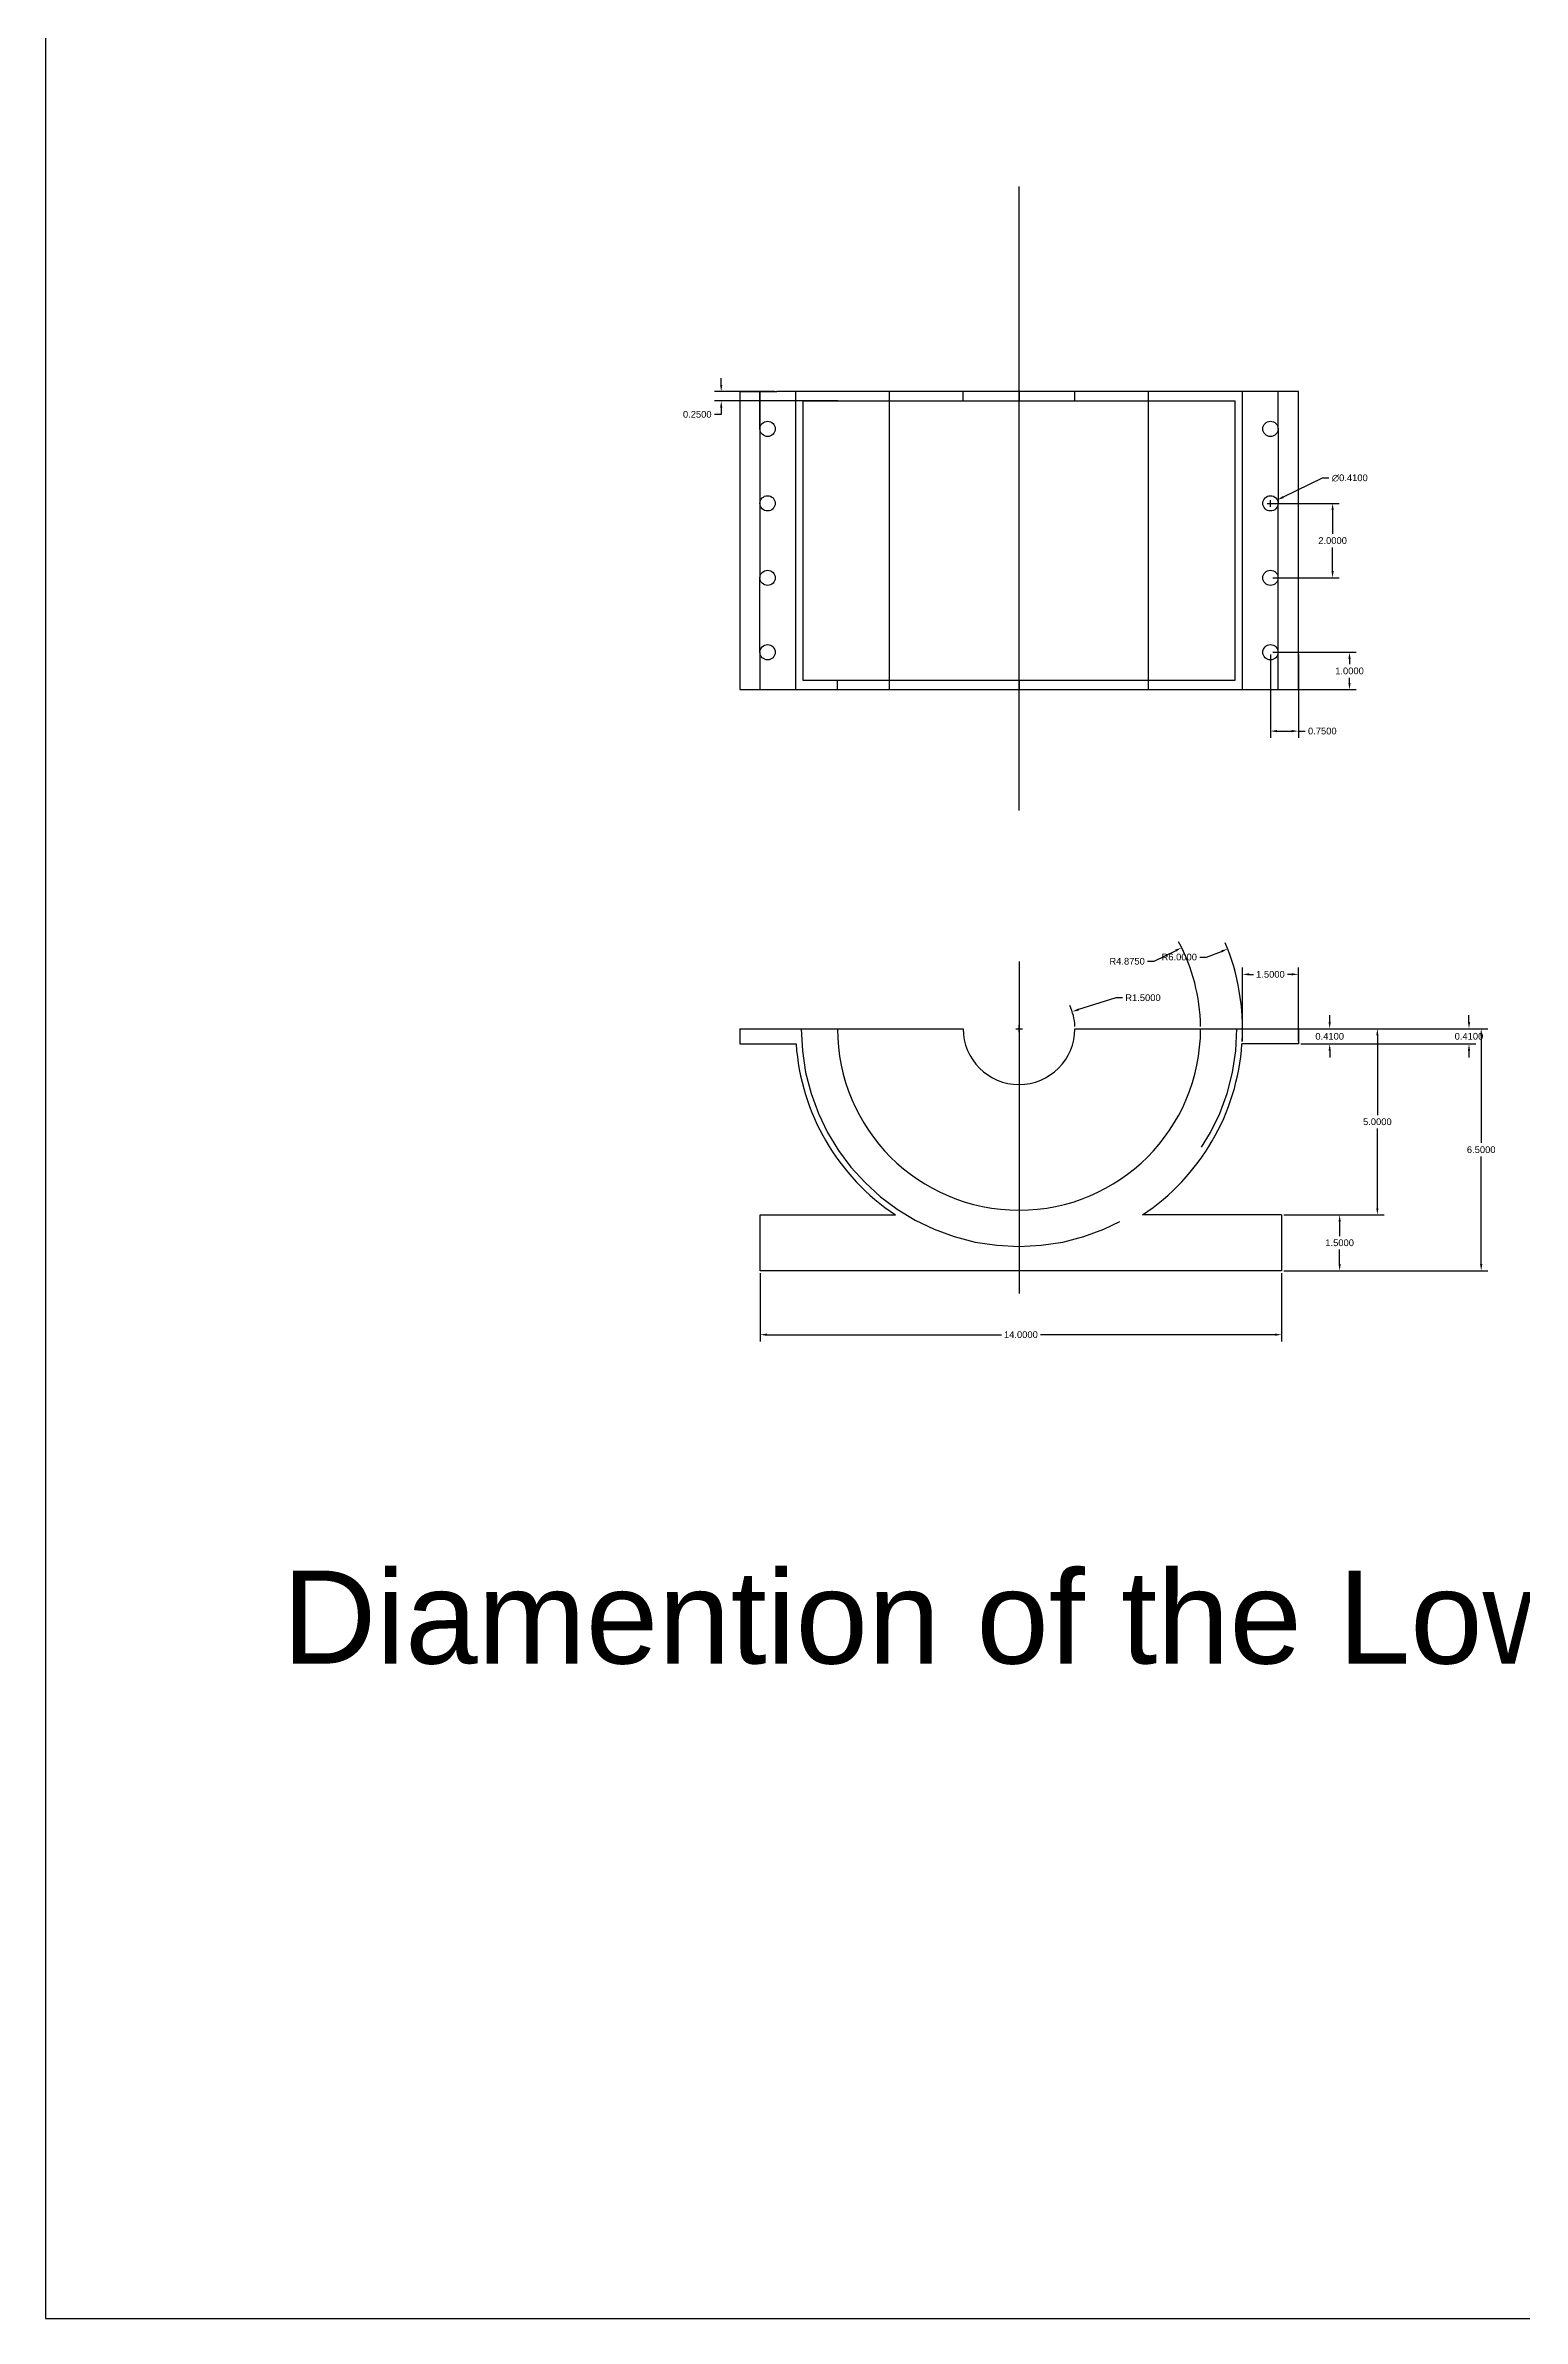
# Model space of a CAD drawing. Header units: millimetres. Extents: x 34830 to 39055, y 27793 to 28482.
# Drawn here: x 35214.3 to 35254, y 27793 to 27854 of the extents above; entities that cross this region are included whole.
import ezdxf

# ---------------------------------------------------------------- set-up
doc = ezdxf.new("R2010")
doc.units = ezdxf.units.MM
doc.linetypes.add('ACAD_ISO02W100', pattern=[15, 12, -3])
doc.linetypes.add('CENTER2', pattern=[28.575, 19.05, -3.175, 3.175, -3.175])
doc.layers.add('dotted', color=5, linetype='ACAD_ISO02W100', plot=False)
doc.layers.add('line', color=10, linetype='CENTER2', lineweight=25)
doc.layers.add('lower housing', color=7, linetype='Continuous')
doc.styles.get("Standard").update_dxf_attribs({"font": 'arial.ttf'})
doc.dimstyles.get("Standard").update_dxf_attribs({"dimtxt": 0.18, "dimasz": 0.18, "dimexe": 0.18, "dimexo": 0.0625, "dimgap": 0.09, "dimtad": 0, "dimtih": 1, "dimtoh": 1, "dimdec": 4, "dimzin": 0, "dimdsep": 46, "dimtxsty": 'Standard', "dimcen": 0.09, "dimadec": 0, "dimazin": 0, "dimtfac": 1, "dimtdec": 4, "dimtofl": 0, "dimtmove": 0, "dimatfit": 3, "dimfxl": 1, "dimtolj": 1, "dimtzin": 0, "dimarcsym": 0})

# ---------------------------------------------------------------- blocks, each defined once
blk = doc.blocks.new('*U23')
at = {"layer": 'line', "color": 0, "linetype": 'CENTER2', "transparency": 16777216}
blk.add_line((0, -7.25), (0, 7.25), dxfattribs=at)
blk = doc.blocks.new('*D24')
at = {"color": 0, "lineweight": -2, "transparency": 16777216}
for p, q in [((35246.432, 27827.278), (35246.432, 27829.264)), ((35246.612, 27829.084), (35246.727, 27829.084)), ((35247.752, 27829.084), (35247.637, 27829.084)), ((35247.932, 27827.278), (35247.932, 27829.264))]:
    blk.add_line(p, q, dxfattribs=at)
at = {"color": 0, "transparency": 16777216}
for points in [[(35246.612, 27829.114), (35246.612, 27829.054), (35246.432, 27829.084)], [(35247.752, 27829.114), (35247.752, 27829.054), (35247.932, 27829.084)]]:
    blk.add_solid(points, dxfattribs=at)
at = {"layer": 'Defpoints', "color": 0, "transparency": 16777216}
for p in [(35247.932, 27829.084), (35246.432, 27827.215), (35247.932, 27827.215)]:
    blk.add_point(p, dxfattribs=at)
at = {"color": 0, "transparency": 16777216, "insert": (35247.182, 27829.084), "char_height": 0.18, "attachment_point": 5}
blk.add_mtext('\\A1;1.5000', dxfattribs=at)
blk = doc.blocks.new('*D25')
at = {"layer": 'Defpoints', "color": 0, "lineweight": -2, "transparency": 16777216}
for p, q in [((35243.03, 27828.456), (35242.032, 27828.137)), ((35243.21, 27828.456), (35243.03, 27828.456)), ((35240.342, 27827.625), (35240.522, 27827.625)), ((35240.432, 27827.535), (35240.432, 27827.715))]:
    blk.add_line(p, q, dxfattribs=at)
blk.add_arc((35240.432, 27827.625), 1.5, 2.38732, 24.61384, dxfattribs=at)
at = {"layer": 'Defpoints', "color": 0, "transparency": 16777216}
for p in [(35241.86, 27828.082), (35240.432, 27827.625)]:
    blk.add_point(p, dxfattribs=at)
blk.add_solid([(35242.023, 27828.166), (35242.041, 27828.109), (35241.86, 27828.082)], dxfattribs=at)
at = {"layer": 'Defpoints', "color": 0, "transparency": 16777216, "insert": (35243.76, 27828.456), "char_height": 0.18, "attachment_point": 5}
blk.add_mtext('\\A1;R1.5000', dxfattribs=at)
blk = doc.blocks.new('*D26')
at = {"layer": 'Defpoints', "color": 0, "transparency": 16777216}
for p in [(35244.795, 27829.8), (35240.432, 27827.625)]:
    blk.add_point(p, dxfattribs=at)
at = {"layer": 'lower housing', "color": 0, "lineweight": -2, "transparency": 16777216}
for p, q in [((35244.063, 27829.435), (35244.634, 27829.72)), ((35243.883, 27829.435), (35244.063, 27829.435))]:
    blk.add_line(p, q, dxfattribs=at)
blk.add_arc((35240.432, 27827.625), 4.875, 0.73456, 28.61152, dxfattribs=at)
at = {"layer": 'lower housing', "color": 0, "transparency": 16777216}
blk.add_solid([(35244.62, 27829.747), (35244.647, 27829.693), (35244.795, 27829.8)], dxfattribs=at)
at = {"layer": 'lower housing', "color": 0, "transparency": 16777216, "insert": (35243.334, 27829.435), "char_height": 0.18, "attachment_point": 5}
blk.add_mtext('\\A1;R4.8750', dxfattribs=at)
blk = doc.blocks.new('*D27')
at = {"layer": 'Defpoints', "color": 0, "transparency": 16777216}
for p in [(35246.037, 27829.766), (35240.432, 27827.625)]:
    blk.add_point(p, dxfattribs=at)
at = {"layer": 'lower housing', "color": 0, "lineweight": -2, "transparency": 16777216}
for p, q in [((35245.464, 27829.547), (35245.869, 27829.702)), ((35245.284, 27829.547), (35245.464, 27829.547))]:
    blk.add_line(p, q, dxfattribs=at)
blk.add_arc((35240.432, 27827.625), 6, 356.67857, 22.6244, dxfattribs=at)
at = {"layer": 'lower housing', "color": 0, "transparency": 16777216}
blk.add_solid([(35245.858, 27829.73), (35245.879, 27829.674), (35246.037, 27829.766)], dxfattribs=at)
at = {"layer": 'lower housing', "color": 0, "transparency": 16777216, "insert": (35244.734, 27829.547), "char_height": 0.18, "attachment_point": 5}
blk.add_mtext('\\A1;R6.0000', dxfattribs=at)
blk = doc.blocks.new('*D28')
at = {"layer": 'Defpoints', "color": 0, "transparency": 16777216}
for p in [(35233.482, 27821.125), (35247.482, 27821.125), (35233.482, 27819.408)]:
    blk.add_point(p, dxfattribs=at)
at = {"layer": 'lower housing', "color": 0, "lineweight": -2, "transparency": 16777216}
for p, q in [((35233.482, 27821.063), (35233.482, 27819.228)), ((35247.482, 27821.063), (35247.482, 27819.228)), ((35233.662, 27819.408), (35239.957, 27819.408)), ((35247.302, 27819.408), (35241.007, 27819.408))]:
    blk.add_line(p, q, dxfattribs=at)
at = {"layer": 'lower housing', "color": 0, "transparency": 16777216}
for points in [[(35233.662, 27819.438), (35233.662, 27819.378), (35233.482, 27819.408)], [(35247.302, 27819.438), (35247.302, 27819.378), (35247.482, 27819.408)]]:
    blk.add_solid(points, dxfattribs=at)
at = {"layer": 'lower housing', "color": 0, "transparency": 16777216, "insert": (35240.482, 27819.408), "char_height": 0.18, "attachment_point": 5}
blk.add_mtext('\\A1;14.0000', dxfattribs=at)
blk = doc.blocks.new('*D29')
at = {"layer": 'Defpoints', "color": 0, "transparency": 16777216}
for p in [(35247.482, 27822.625), (35247.482, 27821.125), (35249.04, 27821.125)]:
    blk.add_point(p, dxfattribs=at)
at = {"layer": 'lower housing', "color": 0, "lineweight": -2, "transparency": 16777216}
for p, q in [((35247.544, 27822.625), (35249.22, 27822.625)), ((35249.04, 27822.445), (35249.04, 27822.057)), ((35249.04, 27821.305), (35249.04, 27821.693)), ((35247.544, 27821.125), (35249.22, 27821.125))]:
    blk.add_line(p, q, dxfattribs=at)
at = {"layer": 'lower housing', "color": 0, "transparency": 16777216}
for points in [[(35249.01, 27822.445), (35249.07, 27822.445), (35249.04, 27822.625)], [(35249.01, 27821.305), (35249.07, 27821.305), (35249.04, 27821.125)]]:
    blk.add_solid(points, dxfattribs=at)
at = {"layer": 'lower housing', "color": 0, "transparency": 16777216, "insert": (35249.04, 27821.875), "char_height": 0.18, "attachment_point": 5}
blk.add_mtext('\\A1;1.5000', dxfattribs=at)
blk = doc.blocks.new('*D30')
at = {"layer": 'Defpoints', "color": 0, "transparency": 16777216}
for p in [(35247.932, 27827.625), (35247.482, 27822.625), (35250.053, 27822.625)]:
    blk.add_point(p, dxfattribs=at)
at = {"layer": 'lower housing', "color": 0, "lineweight": -2, "transparency": 16777216}
for p, q in [((35247.994, 27827.625), (35250.233, 27827.625)), ((35250.053, 27827.445), (35250.053, 27825.307)), ((35250.053, 27822.805), (35250.053, 27824.943)), ((35247.544, 27822.625), (35250.233, 27822.625))]:
    blk.add_line(p, q, dxfattribs=at)
at = {"layer": 'lower housing', "color": 0, "transparency": 16777216}
for points in [[(35250.023, 27827.445), (35250.083, 27827.445), (35250.053, 27827.625)], [(35250.023, 27822.805), (35250.083, 27822.805), (35250.053, 27822.625)]]:
    blk.add_solid(points, dxfattribs=at)
at = {"layer": 'lower housing', "color": 0, "transparency": 16777216, "insert": (35250.053, 27825.125), "char_height": 0.18, "attachment_point": 5}
blk.add_mtext('\\A1;5.0000', dxfattribs=at)
blk = doc.blocks.new('*D31')
at = {"layer": 'Defpoints', "color": 0, "transparency": 16777216}
for p in [(35247.154, 27827.625), (35252.841, 27827.625), (35247.482, 27821.125)]:
    blk.add_point(p, dxfattribs=at)
at = {"layer": 'lower housing', "color": 0, "lineweight": -2, "transparency": 16777216}
for p, q in [((35247.216, 27827.625), (35253.021, 27827.625)), ((35252.841, 27827.445), (35252.841, 27824.557)), ((35252.841, 27821.305), (35252.841, 27824.193)), ((35247.544, 27821.125), (35253.021, 27821.125))]:
    blk.add_line(p, q, dxfattribs=at)
at = {"layer": 'lower housing', "color": 0, "transparency": 16777216}
for points in [[(35252.811, 27827.445), (35252.871, 27827.445), (35252.841, 27827.625)], [(35252.811, 27821.305), (35252.871, 27821.305), (35252.841, 27821.125)]]:
    blk.add_solid(points, dxfattribs=at)
at = {"layer": 'lower housing', "color": 0, "transparency": 16777216, "insert": (35252.841, 27824.375), "char_height": 0.18, "attachment_point": 5}
blk.add_mtext('\\A1;6.5000', dxfattribs=at)
blk = doc.blocks.new('*D32')
at = {"layer": 'Defpoints', "color": 0, "transparency": 16777216}
for p in [(35247.154, 27827.625), (35247.932, 27827.215), (35252.513, 27827.215)]:
    blk.add_point(p, dxfattribs=at)
at = {"layer": 'lower housing', "color": 0, "lineweight": -2, "transparency": 16777216}
for p, q in [((35252.513, 27827.805), (35252.513, 27827.985)), ((35247.216, 27827.625), (35252.693, 27827.625)), ((35247.994, 27827.215), (35252.693, 27827.215)), ((35252.513, 27827.035), (35252.513, 27826.855))]:
    blk.add_line(p, q, dxfattribs=at)
at = {"layer": 'lower housing', "color": 0, "transparency": 16777216}
for points in [[(35252.483, 27827.805), (35252.543, 27827.805), (35252.513, 27827.625)], [(35252.483, 27827.035), (35252.543, 27827.035), (35252.513, 27827.215)]]:
    blk.add_solid(points, dxfattribs=at)
at = {"layer": 'lower housing', "color": 0, "transparency": 16777216, "insert": (35252.513, 27827.42), "char_height": 0.18, "attachment_point": 5}
blk.add_mtext('\\A1;0.4100', dxfattribs=at)
blk = doc.blocks.new('*D33')
at = {"layer": 'Defpoints', "color": 0, "lineweight": -2, "transparency": 16777216}
for p, q in [((35248.773, 27827.805), (35248.773, 27827.985)), ((35247.994, 27827.625), (35248.953, 27827.625)), ((35247.994, 27827.215), (35248.953, 27827.215)), ((35248.773, 27827.035), (35248.773, 27826.855))]:
    blk.add_line(p, q, dxfattribs=at)
at = {"layer": 'Defpoints', "color": 0, "transparency": 16777216}
for p in [(35247.932, 27827.625), (35247.932, 27827.215), (35248.773, 27827.625)]:
    blk.add_point(p, dxfattribs=at)
for points in [[(35248.743, 27827.805), (35248.803, 27827.805), (35248.773, 27827.625)], [(35248.743, 27827.035), (35248.803, 27827.035), (35248.773, 27827.215)]]:
    blk.add_solid(points, dxfattribs=at)
at = {"layer": 'Defpoints', "color": 0, "transparency": 16777216, "insert": (35248.773, 27827.42), "char_height": 0.18, "attachment_point": 5}
blk.add_mtext('\\A1;0.4100', dxfattribs=at)
blk = doc.blocks.new('*D37')
at = {"layer": 'Defpoints', "color": 0, "lineweight": -2, "transparency": 16777216}
for p, q in [((35248.572, 27842.412), (35247.528, 27841.901)), ((35248.752, 27842.412), (35248.572, 27842.412)), ((35247.182, 27841.642), (35247.182, 27841.822)), ((35247.092, 27841.732), (35247.272, 27841.732))]:
    blk.add_line(p, q, dxfattribs=at)
at = {"layer": 'Defpoints', "color": 0, "transparency": 16777216}
for p in [(35247.366, 27841.822), (35246.998, 27841.642)]:
    blk.add_point(p, dxfattribs=at)
blk.add_solid([(35247.514, 27841.928), (35247.541, 27841.874), (35247.366, 27841.822)], dxfattribs=at)
at = {"layer": 'Defpoints', "color": 0, "transparency": 16777216, "insert": (35249.313, 27842.412), "char_height": 0.18, "attachment_point": 5}
blk.add_mtext('\\A1;∅0.4100', dxfattribs=at)
blk = doc.blocks.new('*D38')
at = {"layer": 'Defpoints', "color": 0, "lineweight": -2, "transparency": 16777216}
for p, q in [((35247.244, 27841.732), (35249.031, 27841.732)), ((35248.851, 27841.552), (35248.851, 27840.914)), ((35248.851, 27839.912), (35248.851, 27840.551)), ((35247.244, 27839.732), (35249.031, 27839.732))]:
    blk.add_line(p, q, dxfattribs=at)
at = {"layer": 'Defpoints', "color": 0, "transparency": 16777216}
for p in [(35247.182, 27841.732), (35247.182, 27839.732), (35248.851, 27839.732)]:
    blk.add_point(p, dxfattribs=at)
for points in [[(35248.821, 27841.552), (35248.881, 27841.552), (35248.851, 27841.732)], [(35248.821, 27839.912), (35248.881, 27839.912), (35248.851, 27839.732)]]:
    blk.add_solid(points, dxfattribs=at)
at = {"layer": 'Defpoints', "color": 0, "transparency": 16777216, "insert": (35248.851, 27840.732), "char_height": 0.18, "attachment_point": 5}
blk.add_mtext('\\A1;2.0000', dxfattribs=at)
blk = doc.blocks.new('*D39')
at = {"layer": 'Defpoints', "color": 0, "transparency": 16777216}
for p in [(35247.182, 27837.732), (35247.182, 27836.732), (35249.305, 27836.732)]:
    blk.add_point(p, dxfattribs=at)
at = {"layer": 'lower housing', "color": 0, "lineweight": -2, "transparency": 16777216}
for p, q in [((35247.244, 27837.732), (35249.485, 27837.732)), ((35249.305, 27837.552), (35249.305, 27837.414)), ((35249.305, 27836.912), (35249.305, 27837.051)), ((35247.244, 27836.732), (35249.485, 27836.732))]:
    blk.add_line(p, q, dxfattribs=at)
at = {"layer": 'lower housing', "color": 0, "transparency": 16777216}
for points in [[(35249.275, 27837.552), (35249.335, 27837.552), (35249.305, 27837.732)], [(35249.275, 27836.912), (35249.335, 27836.912), (35249.305, 27836.732)]]:
    blk.add_solid(points, dxfattribs=at)
at = {"layer": 'lower housing', "color": 0, "transparency": 16777216, "insert": (35249.305, 27837.232), "char_height": 0.18, "attachment_point": 5}
blk.add_mtext('\\A1;1.0000', dxfattribs=at)
blk = doc.blocks.new('*D40')
at = {"layer": 'Defpoints', "color": 0, "lineweight": -2, "transparency": 16777216}
for p, q in [((35247.182, 27837.67), (35247.182, 27835.436)), ((35247.932, 27837.67), (35247.932, 27835.436)), ((35247.362, 27835.616), (35247.752, 27835.616)), ((35247.932, 27835.616), (35248.112, 27835.616))]:
    blk.add_line(p, q, dxfattribs=at)
at = {"layer": 'Defpoints', "color": 0, "transparency": 16777216}
for p in [(35247.182, 27837.732), (35247.932, 27837.732), (35247.932, 27835.616)]:
    blk.add_point(p, dxfattribs=at)
for points in [[(35247.362, 27835.646), (35247.362, 27835.586), (35247.182, 27835.616)], [(35247.752, 27835.646), (35247.752, 27835.586), (35247.932, 27835.616)]]:
    blk.add_solid(points, dxfattribs=at)
at = {"layer": 'Defpoints', "color": 0, "transparency": 16777216, "insert": (35248.575, 27835.616), "char_height": 0.18, "attachment_point": 5}
blk.add_mtext('\\A1;0.7500', dxfattribs=at)
blk = doc.blocks.new('*D41')
at = {"layer": 'Defpoints', "color": 0, "transparency": 16777216}
for p in [(35232.436, 27844.482), (35233.932, 27844.732), (35235.626, 27844.482)]:
    blk.add_point(p, dxfattribs=at)
at = {"layer": 'lower housing', "color": 0, "lineweight": -2, "transparency": 16777216}
for p, q in [((35232.436, 27844.912), (35232.436, 27845.092)), ((35233.869, 27844.732), (35232.256, 27844.732)), ((35235.563, 27844.482), (35232.256, 27844.482)), ((35232.436, 27844.302), (35232.436, 27844.122)), ((35232.436, 27844.122), (35232.256, 27844.122))]:
    blk.add_line(p, q, dxfattribs=at)
at = {"layer": 'lower housing', "color": 0, "transparency": 16777216}
for points in [[(35232.406, 27844.912), (35232.466, 27844.912), (35232.436, 27844.732)], [(35232.406, 27844.302), (35232.466, 27844.302), (35232.436, 27844.482)]]:
    blk.add_solid(points, dxfattribs=at)
at = {"layer": 'lower housing', "color": 0, "transparency": 16777216, "insert": (35231.793, 27844.122), "char_height": 0.18, "attachment_point": 5}
blk.add_mtext('\\A1;0.2500', dxfattribs=at)

msp = doc.modelspace()

# ---------------------------------------------------------------- linework, layer by layer
for p, q in [((35214.29248, 27977.29391), (35214.29248, 27792.98766)), ((35232.93174, 27844.73241), (35233.93174, 27844.73241)), ((35247.93174, 27844.73241), (35233.93174, 27844.73241)), ((35234.62578, 27844.48241), (35235.62578, 27844.48241)), ((35240.43174, 27844.73241), (35240.43174, 27844.48241)), ((35241.93174, 27844.48241), (35241.93174, 27844.73241)), ((35247.93174, 27836.73241), (35247.93174, 27839.5457)), ((35235.55674, 27836.73241), (35235.55674, 27836.98241)), ((35240.43174, 27836.98241), (35240.43174, 27836.73241)), ((35246.93174, 27836.73241), (35247.93174, 27836.73241)), ((35234.43174, 27827.21527), (35234.44576, 27827.21527)), ((35246.43174, 27827.21527), (35246.41771, 27827.21527)), ((35247.93174, 27827.21527), (35246.43174, 27827.21527)), ((35247.93174, 27827.62527), (35247.93174, 27827.21527)), ((35214.29248, 27792.98766), (35369.75387, 27792.98766))]:
    msp.add_line(p, q)
for centre in [(35233.68174, 27843.73241), (35247.18174, 27843.73241), (35233.68174, 27841.73241), (35247.18174, 27841.73241), (35233.68174, 27839.73241), (35247.18174, 27839.73241), (35233.68174, 27837.73241), (35247.18174, 27837.73241)]:
    msp.add_circle(centre, 0.205)
at = {"layer": 'dotted'}
for p, q in [((35233.47674, 27843.73241), (35233.47674, 27844.73241)), ((35233.47674, 27844.73241), (35233.47674, 27839.73241)), ((35234.43174, 27844.73241), (35234.43174, 27836.73241)), ((35236.95424, 27836.73241), (35236.95424, 27844.73241)), ((35236.95424, 27836.73241), (35236.95424, 27844.73241)), ((35243.90924, 27836.73241), (35243.90924, 27844.73241)), ((35243.90924, 27836.73241), (35243.90924, 27844.73241)), ((35246.43174, 27836.73241), (35246.43174, 27844.73241)), ((35247.38674, 27843.73241), (35247.38674, 27844.73241)), ((35247.38674, 27843.73241), (35247.38674, 27841.73241)), ((35247.38674, 27836.73241), (35247.38674, 27841.73241)), ((35233.47674, 27837.73241), (35233.47674, 27839.73241)), ((35233.47674, 27837.73241), (35233.47674, 27836.73241))]:
    msp.add_line(p, q, dxfattribs=at)
msp.add_arc((35240.43174, 27827.62527), 5.84756, 180, 0, dxfattribs=at)
at = {"layer": 'line', "lineweight": 25}
for p, q in [((35240.43174, 27844.48241), (35240.43174, 27850.23797)), ((35240.43174, 27836.73241), (35240.43174, 27836.98241))]:
    msp.add_line(p, q, dxfattribs=at)
at = {"layer": 'line'}
msp.add_line((35240.43174, 27829.42639), (35240.43174, 27820.51264), dxfattribs=at)
at = {"layer": 'lower housing'}
for p, q in [((35232.93174, 27844.73241), (35232.93174, 27836.73241)), ((35247.93174, 27844.73241), (35233.93174, 27844.73241)), ((35234.62578, 27844.48241), (35234.62578, 27836.98241)), ((35235.62578, 27844.48241), (35246.2377, 27844.48241)), ((35238.93174, 27844.48241), (35238.93174, 27844.73241)), ((35246.2377, 27836.98241), (35246.2377, 27844.48241)), ((35247.93174, 27836.73241), (35247.93174, 27844.73241)), ((35234.62578, 27836.98241), (35240.7218, 27836.98241)), ((35240.7218, 27836.98241), (35245.2377, 27836.98241)), ((35245.2377, 27836.98241), (35246.2377, 27836.98241)), ((35232.93174, 27836.73241), (35246.93174, 27836.73241)), ((35232.93174, 27827.62527), (35238.93174, 27827.62527)), ((35232.93174, 27827.62527), (35232.93174, 27827.21527)), ((35232.93174, 27827.21527), (35234.43174, 27827.21527)), ((35241.93174, 27827.62527), (35247.93174, 27827.62527)), ((35233.48174, 27821.12527), (35233.48174, 27822.62527)), ((35233.48174, 27822.62527), (35237.11511, 27822.62527)), ((35247.48174, 27822.62527), (35243.74836, 27822.62527)), ((35247.48174, 27822.62527), (35247.48174, 27821.12527)), ((35247.48174, 27821.12527), (35233.48174, 27821.12527))]:
    msp.add_line(p, q, dxfattribs=at)
for radius, start, end in [(6, 183.918265, 236.4426903), (4.875, 180, 0), (1.5, 180, 0), (6, 303.5573097, 356.081735)]:
    msp.add_arc((35240.43174, 27827.62527), radius, start, end, dxfattribs=at)

# ---------------------------------------------------------------- block references
at = {"layer": 'line', "linetype": 'CENTER2'}
msp.add_blockref('*U23', (35240.43174, 27840.73241), dxfattribs=at)

# ---------------------------------------------------------------- texts
at = {"insert": (35220.65411, 27813.07493), "char_height": 2.5, "attachment_point": 1}
msp.add_mtext_dynamic_manual_height_columns('Diamention of the Lower Housing', width=61.7130928, gutter_width=12.5, heights=[6.0601], dxfattribs=at)

# ---------------------------------------------------------------- dimensions: what is measured, and where the dimension line sits
dim = msp.add_linear_dim(base=(35247.93174, 27829.08392), p1=(35246.43174, 27827.21527), p2=(35247.93174, 27827.21527), dimstyle='Standard')
dim.commit()
dim.dimension.update_dxf_attribs({"geometry": '*D24', "text_midpoint": (35247.18174, 27829.08392)})
at = {"layer": 'Defpoints'}
dim = msp.add_diameter_dim_2p(p1=(35246.99754, 27841.64243), p2=(35247.36593, 27841.8224), dimstyle='Standard', dxfattribs=at)
dim.commit()
dim.dimension.update_dxf_attribs({"geometry": '*D37', "text_midpoint": (35249.31319, 27842.41157), "dimtype": 163})
for base, p1, p2, picture, middle in [((35248.85145, 27839.73241), (35247.18174, 27841.73241), (35247.18174, 27839.73241), '*D38', (35248.85145, 27840.73241)), ((35248.77291, 27827.62527), (35247.93174, 27827.21527), (35247.93174, 27827.62527), '*D33', (35248.77291, 27827.42027))]:
    dim = msp.add_linear_dim(base=base, p1=p1, p2=p2, angle=90, dimstyle='Standard', dxfattribs=at)
    dim.commit()
    dim.dimension.update_dxf_attribs({"geometry": picture, "text_midpoint": middle})
dim = msp.add_linear_dim(base=(35247.93174, 27835.61598), p1=(35247.18174, 27837.73241), p2=(35247.93174, 27837.73241), dimstyle='Standard', dxfattribs=at)
dim.commit()
dim.dimension.update_dxf_attribs({"geometry": '*D40', "text_midpoint": (35248.57506, 27835.61598)})
dim = msp.add_radius_dim(center=(35240.43174, 27827.62527), mpoint=(35241.86042, 27828.08228), dimstyle='Standard', dxfattribs=at)
dim.commit()
dim.dimension.update_dxf_attribs({"geometry": '*D25', "text_midpoint": (35243.7597, 27828.45648), "dimtype": 164})
at = {"layer": 'lower housing'}
for base, p1, p2, angle, picture, middle in [((35232.43603, 27844.48241), (35233.93174, 27844.73241), (35235.62578, 27844.48241), 270, '*D41', (35231.7927, 27844.12241)), ((35249.30541, 27836.73241), (35247.18174, 27837.73241), (35247.18174, 27836.73241), 90, '*D39', (35249.30541, 27837.23241)), ((35252.84143, 27827.62527), (35247.48174, 27821.12527), (35247.15365, 27827.62527), 90, '*D31', (35252.84143, 27824.37527)), ((35250.05347, 27822.62527), (35247.93174, 27827.62527), (35247.48174, 27822.62527), 90, '*D30', (35250.05347, 27825.12527)), ((35249.03994, 27821.12527), (35247.48174, 27822.62527), (35247.48174, 27821.12527), 90, '*D29', (35249.03994, 27821.87527))]:
    dim = msp.add_linear_dim(base=base, p1=p1, p2=p2, angle=angle, dimstyle='Standard', dxfattribs=at)
    dim.commit()
    dim.dimension.update_dxf_attribs({"geometry": picture, "text_midpoint": middle})
for mpoint, picture, middle in [((35244.7947, 27829.80018), '*D26', (35243.33359, 27829.43546)), ((35246.03676, 27829.76624), '*D27', (35244.7345, 27829.54744))]:
    dim = msp.add_radius_dim(center=(35240.43174, 27827.62527), mpoint=mpoint, dimstyle='Standard', dxfattribs=at)
    dim.commit()
    dim.dimension.update_dxf_attribs({"geometry": picture, "text_midpoint": middle, "dimtype": 164})
dim = msp.add_linear_dim(base=(35252.51334, 27827.21527), p1=(35247.15365, 27827.62527), p2=(35247.93174, 27827.21527), angle=90, dimstyle='Standard', override={"dimtmove": 1}, dxfattribs=at)
dim.commit()
dim.dimension.update_dxf_attribs({"geometry": '*D32', "text_midpoint": (35252.51334, 27827.42027)})
dim = msp.add_linear_dim(base=(35233.48174, 27819.40789), p1=(35247.48174, 27821.12527), p2=(35233.48174, 27821.12527), dimstyle='Standard', dxfattribs=at)
dim.commit()
dim.dimension.update_dxf_attribs({"geometry": '*D28', "text_midpoint": (35240.48174, 27819.40789)})

doc.saveas('drawing.dxf')
